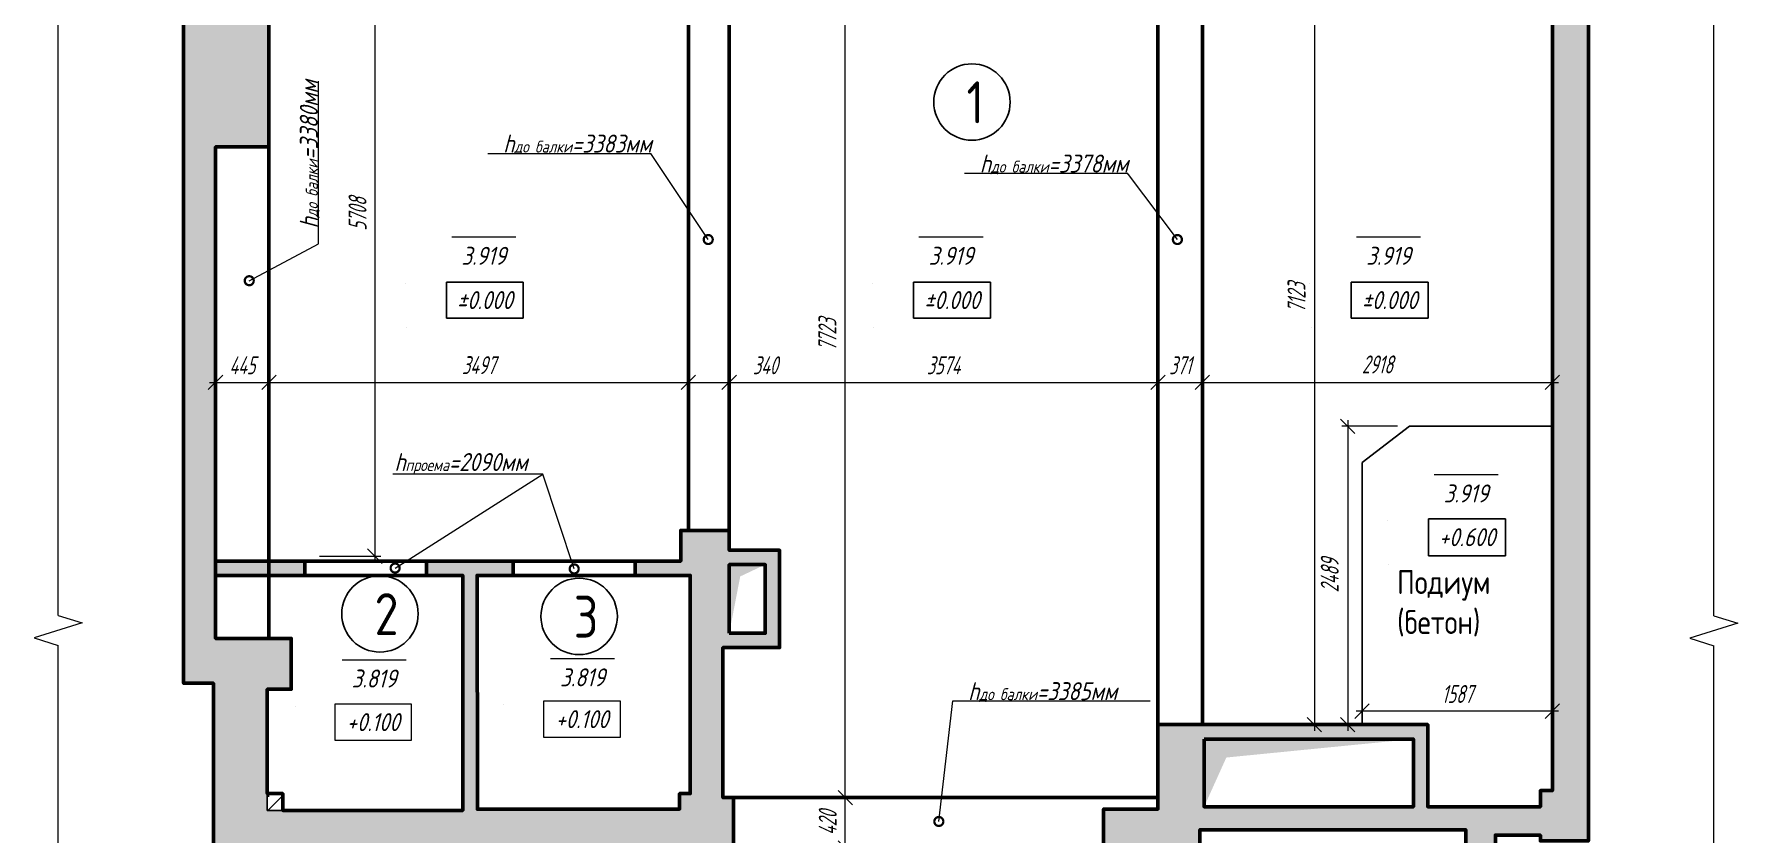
# Model space of a CAD drawing. Header units: millimetres. Extents: x -85477 to 745244, y -3684 to 128206.
# Drawn here: x 614063 to 628268, y 78347 to 85019 of the extents above; entities that cross this region are included whole.
import ezdxf
from ezdxf import colors
from ezdxf.entities.mleader import LeaderData, LeaderLine
from ezdxf.math import Vec2, Vec3

# ---------------------------------------------------------------- set-up
doc = ezdxf.new("R2010")
doc.units = ezdxf.units.MM
for name, color, linetype, lineweight in [('РАЗМЕРЫ', 5, 'Continuous', 15), ('СТЕНЫ 01', 7, 'Continuous', 50), ('ТЕКСТ', 106, 'Continuous', 20)]:
    doc.layers.add(name, color=color, linetype=linetype, lineweight=lineweight)
doc.layers.add('ШТРИХОВКА', color=3, linetype='Continuous', transparency=0.5)
doc.styles.add('06', font='romans.shx', dxfattribs={"width": 0.6, "oblique": 10})
doc.styles.add('ism - 01', font='simplex.shx', dxfattribs={"width": 0.62, "oblique": 15, "height": 150})
doc.styles.add('ism - 02', font='simplex.shx', dxfattribs={"width": 0.8, "oblique": 15, "height": 150})
doc.styles.add('TITLE', font='romant.shx', dxfattribs={"width": 0.8})
doc.dimstyles.new('ism - 01', dxfattribs={"dimtxt": 150, "dimasz": 120, "dimexe": 50, "dimexo": 100, "dimgap": 65, "dimtad": 1, "dimdec": 0, "dimtxsty": 'ism - 01', "dimblk": 'OBLIQUE', "dimcen": 0, "dimdle": 50, "dimadec": 0, "dimazin": 0, "dimtfac": 1, "dimtdec": 0, "dimtmove": 0, "dimatfit": 3, "dimldrblk": 'OBLIQUE', "dimfxl": 1, "dimlwd": -1, "dimlwe": -1, "dimarcsym": 0})
doc.dimstyles.new('ism - 02', dxfattribs={"dimtxt": 150, "dimasz": 120, "dimexe": 50, "dimexo": 100, "dimgap": 65, "dimtad": 1, "dimdec": 0, "dimtxsty": 'ism - 01', "dimblk": 'OBLIQUE', "dimcen": 0, "dimdle": 50, "dimadec": 0, "dimazin": 0, "dimtfac": 1, "dimtdec": 0, "dimtmove": 1, "dimatfit": 3, "dimldrblk": 'OBLIQUE', "dimfxl": 1, "dimlwd": -1, "dimlwe": -1, "dimarcsym": 0})
doc.dimstyles.new('M_100', dxfattribs={"dimscale": 100, "dimtxt": 3, "dimasz": 2, "dimexe": 2, "dimexo": 1, "dimgap": 1, "dimtad": 1, "dimdec": 0, "dimzin": 1, "dimdsep": 46, "dimtxsty": '06', "dimblk1": 'OBLIQUE', "dimblk2": 'OBLIQUE', "dimsah": 1, "dimcen": 0, "dimdle": 2, "dimadec": 0, "dimazin": 0, "dimtfac": 1, "dimtdec": 0, "dimtmove": 1, "dimatfit": 3, "dimldrblk": 'OBLIQUE', "dimfxl": 1, "dimtolj": 1, "dimtzin": 0, "dimarcsym": 0})

# ---------------------------------------------------------------- blocks, each defined once
blk = doc.blocks.new('_DotSmall')
at = {"color": 0, "linetype": 'ByBlock', "const_width": 0.5}
blk.add_lwpolyline([(-0.0625, 0, 1), (0.0625, 0, 1)], format="xyb", close=True, dxfattribs=at)
blk = doc.blocks.new('*D521')
at = {"layer": 'Defpoints', "color": 0}
for p in [(621061, 82575), (621061, 82575), (621061, 82531)]:
    blk.add_point(p, dxfattribs=at)
at = {"layer": 'РАЗМЕРЫ', "color": 0, "lineweight": -2, "ltscale": 75}
for p, q in [((621396, 82950), (621396, 82650)), ((621061, 82575), (621061, 82575))]:
    blk.add_line(p, q, dxfattribs=at)
at = {"layer": 'РАЗМЕРЫ', "color": 0, "insert": (621716, 82800), "char_height": 150, "attachment_point": 5, "style": 'ism - 02', "bg_fill": 3, "box_fill_scale": 1.1, "bg_fill_color": 256, "bg_fill_true_color": 13158600, "bg_fill_transparency": 0}
blk.add_mtext('\\A1;%%P0.000', dxfattribs=at)
at = {"layer": 'РАЗМЕРЫ', "color": 0, "lineweight": -2, "ltscale": 75}
for p, q in [((622036, 82950), (621396, 82950)), ((622036, 82650), (622036, 82950)), ((621396, 82650), (622036, 82650))]:
    blk.add_line(p, q, dxfattribs=at)
blk = doc.blocks.new('_None')
blk = doc.blocks.new('_Oblique')
at = {"color": 0, "lineweight": -2}
blk.add_line((-0.5, -0.5), (0.5, 0.5), dxfattribs=at)
blk = doc.blocks.new('*U125')
at = {"layer": 'РАЗМЕРЫ', "color": 0, "ltscale": 100}
for p, q in [((0, -11842.5), (0, 200)), ((200, -11905), (-200, -12030)), ((0, -11842.5), (200, -11905)), ((-200, -12030), (0, -12092.5)), ((0, -24135), (0, -12092.5))]:
    blk.add_line(p, q, dxfattribs=at)
blk = doc.blocks.new('*D994')
at = {"layer": 'Defpoints', "color": 0}
for p in [(616021, 82113), (615576, 81795), (616021, 81795)]:
    blk.add_point(p, dxfattribs=at)
at = {"layer": 'РАЗМЕРЫ', "color": 0}
for p, q in [((615526, 82113), (616071, 82113)), ((615576, 81895), (615576, 82163)), ((616021, 81895), (616021, 82163))]:
    blk.add_line(p, q, dxfattribs=at)
at = {"layer": 'РАЗМЕРЫ', "color": 0, "xscale": 120, "yscale": 120, "zscale": 120, "rotation": 180}
blk.add_blockref('_Oblique', (615576, 82113), dxfattribs=at)
at = {"layer": 'РАЗМЕРЫ', "color": 0, "xscale": 120, "yscale": 120, "zscale": 120}
blk.add_blockref('_Oblique', (616021, 82113), dxfattribs=at)
at = {"layer": 'РАЗМЕРЫ', "color": 0, "insert": (615799, 82256), "char_height": 150, "attachment_point": 5, "style": 'ism - 01'}
blk.add_mtext('445', dxfattribs=at)
blk = doc.blocks.new('*D995')
at = {"layer": 'Defpoints', "color": 0}
for p in [(619518, 82113), (616021, 81795), (619518, 81684)]:
    blk.add_point(p, dxfattribs=at)
at = {"layer": 'РАЗМЕРЫ', "color": 0}
for p, q in [((615971, 82113), (619568, 82113)), ((616021, 81895), (616021, 82163)), ((619518, 81784), (619518, 82163))]:
    blk.add_line(p, q, dxfattribs=at)
at = {"layer": 'РАЗМЕРЫ', "color": 0, "xscale": 120, "yscale": 120, "zscale": 120, "rotation": 180}
blk.add_blockref('_Oblique', (616021, 82113), dxfattribs=at)
at = {"layer": 'РАЗМЕРЫ', "color": 0, "xscale": 120, "yscale": 120, "zscale": 120}
blk.add_blockref('_Oblique', (619518, 82113), dxfattribs=at)
at = {"layer": 'РАЗМЕРЫ', "color": 0, "insert": (617770, 82257), "char_height": 150, "attachment_point": 5, "style": 'ism - 01'}
blk.add_mtext('3497', dxfattribs=at)
blk = doc.blocks.new('*D996')
at = {"layer": 'Defpoints', "color": 0}
for p in [(619858, 82113), (619518, 81684), (619858, 81748)]:
    blk.add_point(p, dxfattribs=at)
at = {"layer": 'РАЗМЕРЫ', "color": 0}
for p, q in [((619468, 82113), (619858, 82113)), ((619518, 81784), (619518, 82163)), ((619858, 81848), (619858, 82163)), ((619858, 82113), (620339, 82113))]:
    blk.add_line(p, q, dxfattribs=at)
at = {"layer": 'РАЗМЕРЫ', "color": 0, "xscale": 120, "yscale": 120, "zscale": 120, "rotation": 180}
blk.add_blockref('_Oblique', (619518, 82113), dxfattribs=at)
at = {"layer": 'РАЗМЕРЫ', "color": 0, "xscale": 120, "yscale": 120, "zscale": 120}
blk.add_blockref('_Oblique', (619858, 82113), dxfattribs=at)
at = {"layer": 'РАЗМЕРЫ', "color": 0, "insert": (620159, 82256), "char_height": 150, "attachment_point": 5, "style": 'ism - 01'}
blk.add_mtext('340', dxfattribs=at)
blk = doc.blocks.new('*D997')
at = {"layer": 'Defpoints', "color": 0}
for p in [(623432, 82113), (623432, 81740), (619858, 81613)]:
    blk.add_point(p, dxfattribs=at)
at = {"layer": 'РАЗМЕРЫ', "color": 0}
for p, q in [((619808, 82113), (623482, 82113)), ((619858, 81713), (619858, 82163)), ((623432, 81840), (623432, 82163))]:
    blk.add_line(p, q, dxfattribs=at)
at = {"layer": 'РАЗМЕРЫ', "color": 0, "xscale": 120, "yscale": 120, "zscale": 120, "rotation": 180}
blk.add_blockref('_Oblique', (619858, 82113), dxfattribs=at)
at = {"layer": 'РАЗМЕРЫ', "color": 0, "xscale": 120, "yscale": 120, "zscale": 120}
blk.add_blockref('_Oblique', (623432, 82113), dxfattribs=at)
at = {"layer": 'РАЗМЕРЫ', "color": 0, "insert": (621645, 82256), "char_height": 150, "attachment_point": 5, "style": 'ism - 01'}
blk.add_mtext('3574', dxfattribs=at)
blk = doc.blocks.new('*D998')
at = {"layer": 'Defpoints', "color": 0}
for p in [(623803, 82113), (623432, 81748), (623803, 81748)]:
    blk.add_point(p, dxfattribs=at)
at = {"layer": 'РАЗМЕРЫ', "color": 0}
for p, q in [((623382, 82113), (623853, 82113)), ((623432, 81848), (623432, 82163)), ((623803, 81848), (623803, 82163))]:
    blk.add_line(p, q, dxfattribs=at)
at = {"layer": 'РАЗМЕРЫ', "color": 0, "xscale": 120, "yscale": 120, "zscale": 120, "rotation": 180}
blk.add_blockref('_Oblique', (623432, 82113), dxfattribs=at)
at = {"layer": 'РАЗМЕРЫ', "color": 0, "xscale": 120, "yscale": 120, "zscale": 120}
blk.add_blockref('_Oblique', (623803, 82113), dxfattribs=at)
at = {"layer": 'РАЗМЕРЫ', "color": 0, "insert": (623618, 82256), "char_height": 150, "attachment_point": 5, "style": 'ism - 01'}
blk.add_mtext('371', dxfattribs=at)
blk = doc.blocks.new('*D999')
at = {"layer": 'Defpoints', "color": 0}
for p in [(626721, 82113), (623803, 81748), (626721, 81748)]:
    blk.add_point(p, dxfattribs=at)
at = {"layer": 'РАЗМЕРЫ', "color": 0}
for p, q in [((623753, 82113), (626771, 82113)), ((623803, 81848), (623803, 82163)), ((626721, 81848), (626721, 82163))]:
    blk.add_line(p, q, dxfattribs=at)
at = {"layer": 'РАЗМЕРЫ', "color": 0, "xscale": 120, "yscale": 120, "zscale": 120, "rotation": 180}
blk.add_blockref('_Oblique', (623803, 82113), dxfattribs=at)
at = {"layer": 'РАЗМЕРЫ', "color": 0, "xscale": 120, "yscale": 120, "zscale": 120}
blk.add_blockref('_Oblique', (626721, 82113), dxfattribs=at)
at = {"layer": 'РАЗМЕРЫ', "color": 0, "insert": (625262, 82263), "char_height": 150, "attachment_point": 5, "style": 'ism - 01'}
blk.add_mtext('2918', dxfattribs=at)
blk = doc.blocks.new('*D1009')
at = {"layer": 'Defpoints', "color": 0}
for p in [(620826, 78649), (621256, 78649), (621256, 78229)]:
    blk.add_point(p, dxfattribs=at)
at = {"layer": 'РАЗМЕРЫ', "color": 0}
for p, q in [((620826, 78179), (620826, 78699)), ((621156, 78649), (620776, 78649)), ((621156, 78229), (620776, 78229))]:
    blk.add_line(p, q, dxfattribs=at)
at = {"layer": 'РАЗМЕРЫ', "color": 0, "xscale": 120, "yscale": 120, "zscale": 120}
for p, rotation in [((620826, 78649), 90), ((620826, 78229), 270)]:
    blk.add_blockref('_Oblique', p, dxfattribs=dict(at, rotation=rotation))
at = {"layer": 'РАЗМЕРЫ', "color": 0, "insert": (620680, 78439), "char_height": 150, "attachment_point": 5, "rotation": 90, "style": 'ism - 01'}
blk.add_mtext('420', dxfattribs=at)
blk = doc.blocks.new('*D1010')
at = {"layer": 'Defpoints', "color": 0}
for p in [(620826, 86372), (621256, 86372), (621256, 78649)]:
    blk.add_point(p, dxfattribs=at)
at = {"layer": 'РАЗМЕРЫ', "color": 0}
for p, q in [((621156, 86372), (620776, 86372)), ((620826, 78599), (620826, 86422)), ((621156, 78649), (620776, 78649))]:
    blk.add_line(p, q, dxfattribs=at)
at = {"layer": 'РАЗМЕРЫ', "color": 0, "xscale": 120, "yscale": 120, "zscale": 120}
for p, rotation in [((620826, 86372), 90), ((620826, 78649), 270)]:
    blk.add_blockref('_Oblique', p, dxfattribs=dict(at, rotation=rotation))
at = {"layer": 'РАЗМЕРЫ', "color": 0, "insert": (620677, 82511), "char_height": 150, "attachment_point": 5, "rotation": 90, "style": 'ism - 01'}
blk.add_mtext('7723', dxfattribs=at)
blk = doc.blocks.new('*D1016')
at = {"layer": 'Defpoints', "color": 0}
for p in [(616344, 86372), (616344, 80664), (616904, 80664)]:
    blk.add_point(p, dxfattribs=at)
at = {"layer": 'РАЗМЕРЫ', "color": 0}
for p, q in [((616444, 86372), (616954, 86372)), ((616904, 86422), (616904, 80614)), ((616444, 80664), (616954, 80664))]:
    blk.add_line(p, q, dxfattribs=at)
at = {"layer": 'РАЗМЕРЫ', "color": 0, "xscale": 120, "yscale": 120, "zscale": 120}
for p, rotation in [((616904, 86372), 90), ((616904, 80664), 270)]:
    blk.add_blockref('_Oblique', p, dxfattribs=dict(at, rotation=rotation))
at = {"layer": 'РАЗМЕРЫ', "color": 0, "insert": (616760, 83518), "char_height": 150, "attachment_point": 5, "rotation": 90, "style": 'ism - 01'}
blk.add_mtext('5708', dxfattribs=at)
blk = doc.blocks.new('*D1019')
at = {"layer": 'Defpoints', "color": 0}
for p in [(625244, 86381), (624737, 79258), (625682, 79258)]:
    blk.add_point(p, dxfattribs=at)
at = {"layer": 'РАЗМЕРЫ', "color": 0}
for p, q in [((625144, 86381), (624687, 86381)), ((624737, 86431), (624737, 79208)), ((625582, 79258), (624687, 79258))]:
    blk.add_line(p, q, dxfattribs=at)
at = {"layer": 'РАЗМЕРЫ', "color": 0, "xscale": 120, "yscale": 120, "zscale": 120}
for p, rotation in [((624737, 86381), 90), ((624737, 79258), 270)]:
    blk.add_blockref('_Oblique', p, dxfattribs=dict(at, rotation=rotation))
at = {"layer": 'РАЗМЕРЫ', "color": 0, "insert": (624588, 82820), "char_height": 150, "attachment_point": 5, "rotation": 90, "style": 'ism - 01'}
blk.add_mtext('7123', dxfattribs=at)
blk = doc.blocks.new('*D1160')
at = {"layer": 'Defpoints', "color": 0}
for p in [(624709, 82575), (624709, 82575), (624709, 82531)]:
    blk.add_point(p, dxfattribs=at)
at = {"layer": 'РАЗМЕРЫ', "color": 0, "lineweight": -2, "ltscale": 75}
for p, q in [((625044, 82950), (625044, 82650)), ((624709, 82575), (624709, 82575))]:
    blk.add_line(p, q, dxfattribs=at)
at = {"layer": 'РАЗМЕРЫ', "color": 0, "insert": (625364, 82800), "char_height": 150, "attachment_point": 5, "style": 'ism - 02', "bg_fill": 3, "box_fill_scale": 1.1, "bg_fill_color": 256, "bg_fill_true_color": 13158600, "bg_fill_transparency": 0}
blk.add_mtext('\\A1;%%P0.000', dxfattribs=at)
at = {"layer": 'РАЗМЕРЫ', "color": 0, "lineweight": -2, "ltscale": 75}
for p, q in [((625684, 82950), (625044, 82950)), ((625684, 82650), (625684, 82950)), ((625044, 82650), (625684, 82650))]:
    blk.add_line(p, q, dxfattribs=at)
blk = doc.blocks.new('*D1162')
at = {"layer": 'Defpoints', "color": 0}
for p in [(617166, 82575), (617166, 82575), (617166, 82531)]:
    blk.add_point(p, dxfattribs=at)
at = {"layer": 'РАЗМЕРЫ', "color": 0, "lineweight": -2, "ltscale": 75}
for p, q in [((617501, 82950), (617501, 82650)), ((617166, 82575), (617166, 82575))]:
    blk.add_line(p, q, dxfattribs=at)
at = {"layer": 'РАЗМЕРЫ', "color": 0, "insert": (617821, 82800), "char_height": 150, "attachment_point": 5, "style": 'ism - 02', "bg_fill": 3, "box_fill_scale": 1.1, "bg_fill_color": 256, "bg_fill_true_color": 13158600, "bg_fill_transparency": 0}
blk.add_mtext('\\A1;%%P0.000', dxfattribs=at)
at = {"layer": 'РАЗМЕРЫ', "color": 0, "lineweight": -2, "ltscale": 75}
for p, q in [((618141, 82950), (617501, 82950)), ((618141, 82650), (618141, 82950)), ((617501, 82650), (618141, 82650))]:
    blk.add_line(p, q, dxfattribs=at)
blk = doc.blocks.new('*D1176')
at = {"layer": 'Defpoints', "color": 0}
for p in [(625355, 80592), (625355, 80592), (625355, 80549)]:
    blk.add_point(p, dxfattribs=at)
at = {"layer": 'РАЗМЕРЫ', "color": 0, "lineweight": -2, "ltscale": 75}
for p, q in [((625689, 80976), (625689, 80667)), ((625355, 80592), (625355, 80592))]:
    blk.add_line(p, q, dxfattribs=at)
at = {"layer": 'РАЗМЕРЫ', "color": 0, "insert": (626010, 80822), "char_height": 150, "attachment_point": 5, "style": 'ism - 02', "bg_fill": 3, "box_fill_scale": 1.1, "bg_fill_color": 256, "bg_fill_true_color": 13158600, "bg_fill_transparency": 0}
blk.add_mtext('\\A1;+0.600', dxfattribs=at)
at = {"layer": 'РАЗМЕРЫ', "color": 0, "lineweight": -2, "ltscale": 75}
for p, q in [((626331, 80976), (625689, 80976)), ((626331, 80667), (626331, 80976)), ((625689, 80667), (626331, 80667))]:
    blk.add_line(p, q, dxfattribs=at)
blk = doc.blocks.new('*D1178')
at = {"layer": 'Defpoints', "color": 0}
for p in [(625134, 79371), (625134, 79258), (626721, 78708)]:
    blk.add_point(p, dxfattribs=at)
at = {"layer": 'РАЗМЕРЫ', "color": 0}
for p, q in [((625134, 79358), (625134, 79421)), ((626721, 78808), (626721, 79421)), ((626771, 79371), (625084, 79371))]:
    blk.add_line(p, q, dxfattribs=at)
at = {"layer": 'РАЗМЕРЫ', "color": 0, "xscale": 120, "yscale": 120, "zscale": 120, "rotation": 180}
blk.add_blockref('_Oblique', (625134, 79371), dxfattribs=at)
at = {"layer": 'РАЗМЕРЫ', "color": 0, "xscale": 120, "yscale": 120, "zscale": 120}
blk.add_blockref('_Oblique', (626721, 79371), dxfattribs=at)
at = {"layer": 'РАЗМЕРЫ', "color": 0, "insert": (625928, 79514), "char_height": 150, "attachment_point": 5, "style": 'ism - 01'}
blk.add_mtext('1587', dxfattribs=at)
blk = doc.blocks.new('*D1180')
at = {"layer": 'Defpoints', "color": 0}
for p in [(625529, 81748), (625015, 79258), (625682, 79258)]:
    blk.add_point(p, dxfattribs=at)
at = {"layer": 'РАЗМЕРЫ', "color": 0}
for p, q in [((625429, 81748), (624965, 81748)), ((625015, 81798), (625015, 79208)), ((625582, 79258), (624965, 79258))]:
    blk.add_line(p, q, dxfattribs=at)
at = {"layer": 'РАЗМЕРЫ', "color": 0, "xscale": 120, "yscale": 120, "zscale": 120}
for p, rotation in [((625015, 81748), 90), ((625015, 79258), 270)]:
    blk.add_blockref('_Oblique', p, dxfattribs=dict(at, rotation=rotation))
at = {"layer": 'РАЗМЕРЫ', "color": 0, "insert": (624865, 80503), "char_height": 150, "attachment_point": 5, "rotation": 90, "style": 'ism - 01'}
blk.add_mtext('2489', dxfattribs=at)

msp = doc.modelspace()

# ---------------------------------------------------------------- hatches: boundary and pattern name
at = {"layer": 'ШТРИХОВКА', "true_color": 0x000000}
h = msp.add_hatch(dxfattribs=at)
h.set_pattern_fill('ANSI35', color=18, scale=25)
h.paths.add_polyline_path([(619858.5, 80021.3), (620158.5, 80021.3), (620158.5, 80593.3), (619858.5, 80593.3)], flags=16)
h.paths.add_polyline_path([(616231.5, 76160.3), (615947.5, 76160.3), (615947.5, 75600.3), (616231.5, 75600.3)], flags=16)
h.paths.add_polyline_path([(614263.4, 68894.3), (615258.5, 68894.3), (615258.5, 75600.3), (615558.5, 75600.3), (615558.5, 79603.3), (615309.5, 79603.3), (615309.5, 91189.3), (614263.4, 91189.4), (614263.4, 91609.4), (616861.5, 91609.4), (616861.5, 91189.3), (615709.5, 91189.3), (615709.5, 86690.3), (616066.5, 86690.3), (616066.5, 86047.3), (616166.5, 86047.3), (616166.5, 85233.3), (616021.5, 85233.3), (616021.5, 84078.3), (615576.5, 84078.3), (615576.5, 80623.3), (616321.5, 80623.3), (616321.5, 80503.3), (615576.5, 80503.3), (615576.5, 79978.3), (616207, 79978.3), (616207, 79553.3), (616006.6, 79553.3), (616006.6, 78543.3), (617636.6, 78543.3), (617636.6, 80503.3), (617335.5, 80503.3), (617335.5, 80623.3), (618057.8, 80623.3), (618057.8, 80503.3), (617756.6, 80503), (617758.6, 78553.6), (619444.4, 78554.1), (619444.5, 78683.8), (619534.1, 78683.3), (619534.1, 80503), (619454.5, 80503), (619454.5, 80503.3), (619074.5, 80503.3), (619074.5, 80623.3), (619454.5, 80623.3), (619454.5, 80878.3), (619858.5, 80878.3), (619858.5, 80713.3), (620278.5, 80713.3), (620278.5, 79901.3), (619805.5, 79901.3), (619805.5, 78649.3), (619895.5, 78649.3), (619895.5, 78229.3), (615947.5, 78229.3), (615947.5, 76280.3), (616351.5, 76280.3), (616351.5, 75480.3), (616153.5, 75480.3), (616153.5, 75210.3), (615558.5, 75210.3), (615558.5, 70568.3), (615996.5, 70568.3), (615996.5, 69418.3), (616146.5, 69418.3), (616146.5, 68894.3), (616436.5, 68894.3), (616436.5, 68360.3), (614263.4, 68360.3)])
at = {"layer": 'ШТРИХОВКА', "true_color": 0x636466}
h = msp.add_hatch(color=251, dxfattribs=at)
h.dxf.hatch_style = 1
h.paths.add_polyline_path([(619858.5, 80021.3), (619950.4, 80494.8), (620158.5, 80593.3), (619858.5, 80593.3)])
h = msp.add_hatch(color=251, dxfattribs=at)
h.dxf.hatch_style = 1
h.paths.add_polyline_path([(623817.5, 78573.3), (624002.7, 78984.1), (625562.5, 79138.3), (623817.5, 79138.3)])
at = {"layer": 'ШТРИХОВКА', "true_color": 0x000000}
h = msp.add_hatch(dxfattribs=at)
h.set_pattern_fill('ANSI35', color=18, scale=25)
h.paths.add_polyline_path([(616006.6, 78543.3), (616136.6, 78543.3), (616136.6, 78683.3), (616006.6, 78683.3)])

# ---------------------------------------------------------------- linework, layer by layer
for p, q in [((625529.1, 81747.6), (625134, 81445.4)), ((626721.5, 81747.6), (625529.1, 81747.6)), ((625134, 81445.4), (625134.5, 79258.3))]:
    msp.add_line(p, q)
for centre in [(621882.1, 84451.8), (616946.9, 80182.5), (618607.5, 80161.1)]:
    msp.add_circle(centre, 318.6)
at = {"layer": 'РАЗМЕРЫ'}
for p, q in [((616242.3, 79413.6), (616242.3, 79413.6)), ((617980.5, 79423.5), (617980.5, 79423.5))]:
    msp.add_line(p, q, dxfattribs=at)
at = {"layer": 'РАЗМЕРЫ', "ltscale": 75}
for p, q in [((616570.5, 79429.4), (616570.5, 79129.4)), ((617210.7, 79129.4), (617210.7, 79429.4)), ((618311.3, 79454.1), (618311.3, 79154.1)), ((618951.4, 79154.1), (618951.4, 79454.1))]:
    msp.add_line(p, q, dxfattribs=at)
at = {"layer": 'РАЗМЕРЫ', "color": 0, "ltscale": 0.5}
for points in [[(615558.5, 75600.3), (615558.5, 79603.3), (615309.5, 79603.3), (615309.5, 91189.3)], [(616021.5, 85233.3), (616021.5, 84078.3), (615576.5, 84078.3), (615576.5, 80623.3), (616321.5, 80623.3), (616321.5, 80503.3), (615576.5, 80503.3), (615576.5, 79978.3), (616207, 79978.3), (616207, 79553.3), (616006.6, 79553.3), (616006.6, 78543.3), (617636.6, 78543.3), (617636.6, 80503.3), (617335.5, 80503.3), (617335.5, 80623.3), (618057.8, 80623.3), (618057.8, 80503.3), (617756.6, 80503), (617758.6, 78553.6), (619444.4, 78554.1), (619444.5, 78683.8), (619534.1, 78683.3), (619534.1, 80503), (619454.5, 80503), (619454.5, 80503.3), (619074.5, 80503.3), (619074.5, 80623.3), (619454.5, 80623.3), (619454.5, 80878.3), (619858.5, 80878.3), (619858.5, 80713.3), (620278.5, 80713.3), (620278.5, 79901.3), (619805.5, 79901.3), (619805.5, 78649.3), (619895.5, 78649.3), (619895.5, 78229.3)]]:
    msp.add_lwpolyline(points, dxfattribs=at)
at = {"layer": 'СТЕНЫ 01'}
for points in [[(614263.4, 68894.3), (615258.5, 68894.3), (615258.5, 75600.3), (615558.5, 75600.3), (615558.5, 79603.3), (615309.5, 79603.3), (615309.5, 91189.3), (614263.4, 91189.4)], [(628067.6, 68897.9), (626213.5, 68902.8), (626213.5, 75274.3), (626145, 75274.3), (626145, 75850.3), (626246.5, 75850.3), (626246.5, 78336.8), (626621.4, 78335.9), (626621.4, 78288.3), (627021.5, 78288.3), (627021.5, 91189.3), (628067.6, 91189.3)], [(616021.5, 85233.3), (616021.5, 84078.3), (615576.5, 84078.3), (615576.5, 80623.3), (616321.5, 80623.3), (616321.5, 80503.3), (615576.5, 80503.3), (615576.5, 79978.3), (616207, 79978.3), (616207, 79553.3), (616006.6, 79553.3), (616006.6, 78683.3), (616136.6, 78683.3), (616136.6, 78543.3), (617636.6, 78543.3), (617636.6, 80503.3), (617335.5, 80503.3), (617335.5, 80623.3), (618057.8, 80623.3), (618057.8, 80503.3), (617756.6, 80503.3), (617758.7, 78552.8), (619444.5, 78554.5), (619444.5, 78683.3), (619534.1, 78683.3), (619534.1, 80503), (619454.5, 80503), (619454.5, 80503.3), (619074.5, 80503.3), (619074.5, 80623.3), (619454.5, 80623.3), (619454.5, 80878.3), (619858.5, 80878.3), (619858.5, 80713.3), (620278.5, 80713.3), (620278.5, 79901.3), (619805.5, 79901.3), (619805.5, 78649.3), (619895.5, 78649.3), (619895.5, 78229.3)], [(623782.5, 78259.3), (623782.5, 78381.3), (625998, 78381.3), (625995.8, 76831.2)]]:
    msp.add_lwpolyline(points, dxfattribs=at)
for points in [[(619518.5, 85209.3), (619518.5, 80878.3), (619858.5, 80878.3), (619858.5, 85209.3)], [(615576.5, 84078.3), (615576.5, 79978.3), (616021.5, 79978.3), (616021.5, 84078.3)], [(616321.5, 80503.3), (617335.5, 80503.3), (617335.5, 80623.3), (616321.5, 80623.3)], [(618057.8, 80503.3), (619074.5, 80503.3), (619074.5, 80623.3), (618057.8, 80623.3)], [(619858.5, 80021.3), (620158.5, 80021.3), (620158.5, 80593.3), (619858.5, 80593.3)], [(623817.5, 79138.3), (625562.5, 79138.3), (625562.5, 78573.3), (623817.5, 78573.3)]]:
    msp.add_lwpolyline(points, close=True, dxfattribs=at)
at = {"layer": 'ТЕКСТ', "color": 0}
for p, q in [((615857, 82961.5), (616435, 83270.1)), ((618566.1, 80557.5), (618304.3, 81349))]:
    msp.add_line(p, q, dxfattribs=at)
at = {"layer": 'ШТРИХОВКА', "color": 18, "true_color": 0x000000}
msp.add_lwpolyline([(616006.6, 78543.3), (616136.6, 78543.3), (616136.6, 78683.3), (616006.6, 78683.3)], close=True, dxfattribs=at)

# ---------------------------------------------------------------- block references
at = {"layer": 'РАЗМЕРЫ', "color": 0}
for p in [(614263.4, 92011.4), (628067.6, 92009.3)]:
    msp.add_blockref('*U125', p, dxfattribs=at)
at = {"layer": 'ТЕКСТ', "color": 0, "xscale": 150, "yscale": 150, "zscale": 150}
for p, rotation in [((619683.5, 83305.1), 222.0429218730419), ((623594.8, 83305.1), 222.0429218730419), ((615857, 82961.5), 222.0429218730419), ((617073.4, 80564.5), 247.9752586731956), ((618566.1, 80557.5), 247.9752586731956)]:
    msp.add_blockref('_DotSmall', p, dxfattribs=dict(at, rotation=rotation))

# ---------------------------------------------------------------- texts
at = {"color": 0, "lineweight": 25, "char_height": 350, "attachment_point": 1, "style": 'TITLE'}
for s, insert in [('1', (621837.1, 84624.4)), ('2', (616901.9, 80355.1)), ('3', (618562.4, 80333.8))]:
    msp.add_mtext_dynamic_manual_height_columns(s, width=6363.628, gutter_width=1500, heights=[0], dxfattribs=dict(at, insert=insert)).dxf.set("width", 4666.331)
at = {"layer": 'РАЗМЕРЫ', "insert": (621707.3, 83169.4), "char_height": 150, "attachment_point": 5, "style": 'ism - 02', "bg_fill": 3, "box_fill_scale": 1.1, "bg_fill_color": 256, "bg_fill_true_color": 13158600, "bg_fill_transparency": 0}
msp.add_mtext('\\A1;3.919', dxfattribs=at)

# ---------------------------------------------------------------- dimensions: what is measured, and where the dimension line sits
at = {"layer": 'РАЗМЕРЫ'}
for base, p1, p2, picture, middle in [((616903.5, 80664.2), (616344, 86372.3), (616344, 80664.2), '*D1016', (616760.4, 83518.3)), ((624736.5, 79258.3), (625244.5, 86381.3), (625682.5, 79258.3), '*D1019', (624587.6, 82819.8)), ((620825.7, 78649.3), (621256.4, 78229.3), (621256.4, 78649.3), '*D1009', (620679.9, 78439.3))]:
    dim = msp.add_linear_dim(base=base, p1=p1, p2=p2, angle=90, dimstyle='ism - 01', override={"dimlfac": 1, "dimtxsty": 'ism - 01', "dimtolj": 0}, dxfattribs=at)
    dim.commit()
    dim.dimension.update_dxf_attribs({"geometry": picture, "text_midpoint": middle})
at = {"layer": 'РАЗМЕРЫ', "ltscale": 75}
dim = msp.add_linear_dim(base=(621061.2, 82574.5), p1=(621061.2, 82574.5), p2=(621061.2, 82531.1), angle=180, text='%%P0.000', dimstyle='M_100', override={"dimscale": 75, "dimasz": 0, "dimgap": -1, "dimlfac": 1, "dimtxsty": 'ism - 02', "dimblk1": 'None', "dimblk2": 'None', "dimsah": 1, "dimdle": 0, "dimse1": 1, "dimse2": 1, "dimsd1": 1, "dimsd2": 1, "dimfxl": 0, "dimtfill": 1, "dimtolj": 1}, dxfattribs=at)
dim.commit()
dim.dimension.update_dxf_attribs({"geometry": '*D521', "text_midpoint": (621716.4, 82574.5), "dimtype": 160})
at = {"layer": 'РАЗМЕРЫ'}
for base, p1, p2, dimstyle, picture, middle in [((616021.5, 82112.6), (615576.5, 81795.2), (616021.5, 81795.2), 'ism - 01', '*D994', (615799, 82255.8)), ((619518.5, 82112.6), (616021.5, 81795.2), (619518.5, 81684.1), 'ism - 01', '*D995', (617770, 82257)), ((619858.5, 82112.6), (619518.5, 81684.1), (619858.5, 81747.6), 'ism - 01', '*D996', (620158.6, 82255.8)), ((623432.5, 82112.6), (619858.5, 81612.6), (623432.5, 81739.6), 'ism - 01', '*D997', (621645.5, 82255.8)), ((623803.5, 82112.6), (623432.5, 81747.6), (623803.5, 81747.6), 'ism - 01', '*D998', (623618, 82255.8)), ((626721.5, 82112.6), (623803.5, 81747.6), (626721.5, 81747.6), 'ism - 01', '*D999', (625262.5, 82262.8)), ((625134.5, 79370.9), (626721.5, 78708.3), (625134.5, 79258.3), 'ism - 02', '*D1178', (625928, 79514.1))]:
    dim = msp.add_linear_dim(base=base, p1=p1, p2=p2, dimstyle=dimstyle, override={"dimlfac": 1, "dimtxsty": 'ism - 01', "dimtolj": 0}, dxfattribs=at)
    dim.commit()
    dim.dimension.update_dxf_attribs({"geometry": picture, "text_midpoint": middle})

# ---------------------------------------------------------------- leaders
at = {"layer": 'ТЕКСТ', "color": 0}
ml = msp.add_multileader_mtext('Standard', dxfattribs=at)
ml.set_content('h{\\H0.66667x;до балки}=3385мм', style='ism - 02')
ml.set_leader_properties(linetype='ByLayer', lineweight=-1)
ml.set_arrow_properties(name='DOTSMALL')
ml.build(insert=Vec2(0, 0))
ml.multileader.update_dxf_attribs({"text_left_attachment_type": 6, "text_right_attachment_type": 6, "arrow_head_size": 150})
ctx = ml.context
ctx.base_point, ctx.char_height, ctx.arrow_head_size, ctx.plane_origin = Vec3(557114.2, 79429.1), 150, 150, Vec3(620343.4, 77142.5)
ctx.left_attachment, ctx.right_attachment = 6, 6
notes = []
notes.append((ctx, [(0, (1, 1, 0), (621722.9, 79456.2), (1, 0), 125.7, [(0, [(621605.9, 78450.7)], 0, [])])]))
ctx.mtext.insert, ctx.mtext.flow_direction = Vec3(621850.6, 79612.4), 5
ctx.mtext.has_bg_fill, ctx.mtext.bg_color, ctx.mtext.bg_scale_factor, ctx.mtext.bg_transparency, ctx.mtext.use_window_bg_color = 1, -1073741824, 1.1, 0, 1
for ctx, leaders in notes:
    for number, flags, end, landing, length, lines in leaders:
        leader = LeaderData()
        leader.index, (leader.has_last_leader_line, leader.has_dogleg_vector, leader.attachment_direction) = number, flags
        leader.last_leader_point, leader.dogleg_vector, leader.dogleg_length = Vec3(end), Vec3(landing), length
        for number, points, colour, breaks in lines:
            line = LeaderLine()
            line.index, line.vertices, line.color, line.breaks = number, Vec3.list(points), colors.encode_raw_color(colour), breaks
            leader.lines.append(line)
        ctx.leaders.append(leader)

# ---------------------------------------------------------------- next in the draw order: hatches: boundary and pattern name
at = {"layer": 'ШТРИХОВКА', "true_color": 0x000000}
h = msp.add_hatch(dxfattribs=at)
h.set_pattern_fill('ANSI35', color=18, scale=25)
h.paths.add_polyline_path([(623817.5, 79138.3), (625562.5, 79138.3), (625562.5, 78573.3), (623817.5, 78573.3)], flags=16)
h.paths.add_polyline_path([(628067.6, 68897.9), (628067.6, 68358.3), (625631.5, 68358.3), (625631.5, 68898.3), (625913.5, 68898.3), (625913.5, 75274.3), (626023.5, 75274.3), (626023.5, 75850.3), (623830.5, 75850.3), (623830.5, 76524.3), (623134.5, 76524.3), (623134.5, 76027.3), (622734.5, 76027.3), (622734.5, 76834.3), (622979.5, 76834.3), (622979.5, 77019.3), (623119.5, 77019.3), (623119.5, 76869.3), (623164.5, 76869.3), (623164.5, 76741.3), (624287.5, 76741.3), (624287.5, 76581.3), (624029.5, 76581.3), (624029.5, 76031.3), (625994.5, 76031.2), (625994.5, 76581.5), (625550, 76581), (625550, 76831.5), (625995.8, 76831.2), (625998, 78381.3), (623782.5, 78381.3), (623782.5, 78259.3), (623114.5, 78259.3), (623114.5, 78029.3), (622979.5, 78029.3), (622979.5, 78553.3), (623432.5, 78553.3), (623432.5, 79258.3), (625682.5, 79258.3), (625682.5, 78573.3), (626621.5, 78573.3), (626621.5, 78708.3), (626721.5, 78708.3), (626721.5, 86108.3), (626663.5, 86108.3), (626663.5, 86738.3), (626686.5, 86738.3), (626686.5, 91173.3), (626288.5, 91173.3), (626288.5, 91609.3), (628067.6, 91609.3), (628067.6, 91189.3), (627021.5, 91189.3), (627021.5, 78288.3), (626621.4, 78288.3), (626621.4, 78335.9), (626246.5, 78336.8), (626246.5, 75850.3), (626145, 75850.3), (626145, 75274.3), (626213.5, 75274.3), (626213.5, 68902.8)])

# ---------------------------------------------------------------- next in the draw order: linework, layer by layer
at = {"layer": 'РАЗМЕРЫ'}
for p, q in [((621974.2, 83323.7), (621440.5, 83323.7)), ((621052.2, 82940), (621052.2, 82940))]:
    msp.add_line(p, q, dxfattribs=at)
at = {"layer": 'СТЕНЫ 01'}
msp.add_lwpolyline([(628067.6, 91609.3), (626288.5, 91609.3), (626288.5, 91173.3), (626686.5, 91173.3), (626686.5, 86738.3), (626663.5, 86738.3), (626663.5, 86108.3), (626721.5, 86108.3), (626721.5, 78708.3), (626621.5, 78708.3), (626621.5, 78573.3), (625682.5, 78573.3), (625682.5, 79258.3), (623432.5, 79258.3), (623432.5, 78553.3), (622979.5, 78553.3), (622979.5, 78029.3)], dxfattribs=at)
for points in [[(623432.5, 85211.3), (623432.5, 79258.3), (623803.5, 79258.3), (623803.5, 85211.3)], [(619895.5, 78649.3), (623432.5, 78649.3), (623432.5, 78553.3), (622979.5, 78553.3), (622979.5, 78229.3), (619895.5, 78229.3)]]:
    msp.add_lwpolyline(points, close=True, dxfattribs=at)

# ---------------------------------------------------------------- next in the draw order: texts
at = {"layer": 'РАЗМЕРЫ', "char_height": 150, "attachment_point": 5, "style": 'ism - 02', "bg_fill": 3, "box_fill_scale": 1.1, "bg_fill_color": 256, "bg_fill_true_color": 13158600, "bg_fill_transparency": 0}
for s, insert in [('\\A1;3.919', (617812.2, 83169.4)), ('\\A1;3.819', (616897.5, 79643)), ('\\A1;3.819', (618635.7, 79652.9)), ('{\\A1;+0.100}', (616890.6, 79279.4)), ('{\\A1;+0.100}', (618631.4, 79304.1))]:
    msp.add_mtext(s, dxfattribs=dict(at, insert=insert))
at = {"layer": 'ТЕКСТ', "color": 0, "insert": (616278.8, 83397.8), "char_height": 150, "attachment_point": 1, "rotation": 90, "style": 'ism - 02', "bg_fill": 3, "box_fill_scale": 1.1, "bg_fill_color": 256, "bg_fill_transparency": 0}
msp.add_mtext('h{\\H0.66667x;до балки}=3380мм', dxfattribs=at)
at = {"layer": 'ТЕКСТ', "color": 0, "char_height": 150, "style": 'ism - 02', "bg_fill": 3, "box_fill_scale": 1.1, "bg_fill_color": 256, "bg_fill_transparency": 0}
for s, insert, attachment_point in [('h{\\H0.66667x;до балки}=3383мм', (617974.4, 84180.3), 1), ('h{\\H0.66667x;проема}=2090мм', (618176.6, 81524), 3)]:
    msp.add_mtext(s, dxfattribs=dict(at, insert=insert, attachment_point=attachment_point))

# ---------------------------------------------------------------- next in the draw order: dimensions: what is measured, and where the dimension line sits
at = {"layer": 'РАЗМЕРЫ'}
dim = msp.add_linear_dim(base=(620825.7, 86372.3), p1=(621256.4, 78649.3), p2=(621256.4, 86372.3), angle=90, dimstyle='ism - 01', override={"dimlfac": 1, "dimtxsty": 'ism - 01', "dimtolj": 0}, dxfattribs=at)
dim.commit()
dim.dimension.update_dxf_attribs({"geometry": '*D1010', "text_midpoint": (620676.8, 82510.8)})
at = {"layer": 'РАЗМЕРЫ', "ltscale": 75}
dim = msp.add_linear_dim(base=(617166, 82574.5), p1=(617166, 82574.5), p2=(617166, 82531.1), angle=180, text='%%P0.000', dimstyle='M_100', override={"dimscale": 75, "dimasz": 0, "dimgap": -1, "dimlfac": 1, "dimtxsty": 'ism - 02', "dimblk1": 'None', "dimblk2": 'None', "dimsah": 1, "dimdle": 0, "dimse1": 1, "dimse2": 1, "dimsd1": 1, "dimsd2": 1, "dimfxl": 0, "dimtfill": 1, "dimtolj": 1}, dxfattribs=at)
dim.commit()
dim.dimension.update_dxf_attribs({"geometry": '*D1162', "text_midpoint": (617821.2, 82574.5), "dimtype": 160})

# ---------------------------------------------------------------- next in the draw order: linework, layer by layer
at = {"layer": 'РАЗМЕРЫ'}
for p, q in [((618079, 83323.7), (617545.3, 83323.7)), ((617157, 82940), (617157, 82940)), ((617164.4, 79797.3), (616630.6, 79797.3)), ((618902.6, 79807.2), (618368.8, 79807.2))]:
    msp.add_line(p, q, dxfattribs=at)
at = {"layer": 'РАЗМЕРЫ', "ltscale": 75}
for p, q in [((617210.7, 79429.4), (616570.5, 79429.4)), ((618951.4, 79454.1), (618311.3, 79454.1)), ((616570.5, 79129.4), (617210.7, 79129.4)), ((618311.3, 79154.1), (618951.4, 79154.1))]:
    msp.add_line(p, q, dxfattribs=at)
at = {"layer": 'ТЕКСТ', "color": 0}
for p, q in [((616435, 83395.8), (616435, 84627.2)), ((617846.7, 84024.1), (617972.4, 84024.1)), ((617972.4, 84024.1), (619203.8, 84024.1)), ((619683.5, 83305.1), (619203.8, 84024.1)), ((616435, 83270.1), (616435, 83395.8)), ((618178.6, 81349), (617053.3, 81349)), ((617073.4, 80564.5), (618304.3, 81349)), ((618304.3, 81349), (618178.6, 81349))]:
    msp.add_line(p, q, dxfattribs=at)

# ---------------------------------------------------------------- next in the draw order: texts
at = {"layer": 'РАЗМЕРЫ', "char_height": 150, "attachment_point": 5, "style": 'ism - 02', "bg_fill": 3, "box_fill_scale": 1.1, "bg_fill_color": 256, "bg_fill_true_color": 13158600, "bg_fill_transparency": 0}
for insert in [(625354.7, 83169.4), (626001.1, 81187.1)]:
    msp.add_mtext('\\A1;3.919', dxfattribs=dict(at, insert=insert))
at = {"layer": 'ТЕКСТ', "color": 0, "insert": (621947.6, 84013.6), "char_height": 150, "attachment_point": 1, "style": 'ism - 02', "bg_fill": 3, "box_fill_scale": 1.1, "bg_fill_color": 256, "bg_fill_transparency": 0}
msp.add_mtext('h{\\H0.66667x;до балки}=3378мм', dxfattribs=at)

# ---------------------------------------------------------------- next in the draw order: dimensions: what is measured, and where the dimension line sits
at = {"layer": 'РАЗМЕРЫ', "ltscale": 75}
for base, p1, p2, text, picture, middle in [((624708.6, 82574.5), (624708.6, 82574.5), (624708.6, 82531.1), '%%P0.000', '*D1160', (625363.8, 82574.5)), ((625354.9, 80592.3), (625354.9, 80592.3), (625354.9, 80548.9), '+0.600', '*D1176', (626010.1, 80592.3))]:
    dim = msp.add_linear_dim(base=base, p1=p1, p2=p2, angle=180, text=text, dimstyle='M_100', override={"dimscale": 75, "dimasz": 0, "dimgap": -1, "dimlfac": 1, "dimtxsty": 'ism - 02', "dimblk1": 'None', "dimblk2": 'None', "dimsah": 1, "dimdle": 0, "dimse1": 1, "dimse2": 1, "dimsd1": 1, "dimsd2": 1, "dimfxl": 0, "dimtfill": 1, "dimtolj": 1}, dxfattribs=at)
    dim.commit()
    dim.dimension.update_dxf_attribs({"geometry": picture, "text_midpoint": middle, "dimtype": 160})

# ---------------------------------------------------------------- next in the draw order: linework, layer by layer
at = {"layer": 'РАЗМЕРЫ'}
for p, q in [((625621.6, 83323.7), (625087.8, 83323.7)), ((624699.6, 82940), (624699.6, 82940)), ((626268, 81341.5), (625734.2, 81341.5)), ((625345.9, 80957.8), (625345.9, 80957.8))]:
    msp.add_line(p, q, dxfattribs=at)
at = {"layer": 'ТЕКСТ', "color": 0}
for p, q in [((621819.9, 83857.4), (621945.6, 83857.4)), ((621945.6, 83857.4), (623180, 83857.4)), ((623594.8, 83305.1), (623180, 83857.4))]:
    msp.add_line(p, q, dxfattribs=at)

# ---------------------------------------------------------------- next in the draw order: texts
at = {"color": 0, "lineweight": 25, "insert": (625426, 80547.5), "char_height": 250, "attachment_point": 1, "style": 'TITLE'}
msp.add_mtext_dynamic_manual_height_columns('{\\H0.8x;Подиум \\P(бетон)}', width=6363.628, gutter_width=1500, heights=[0], dxfattribs=at).dxf.set("width", 8338.603)

# ---------------------------------------------------------------- next in the draw order: dimensions: what is measured, and where the dimension line sits
at = {"layer": 'РАЗМЕРЫ'}
dim = msp.add_linear_dim(base=(625015.4, 79258.3), p1=(625529.1, 81747.6), p2=(625682.5, 79258.3), angle=90, dimstyle='ism - 02', override={"dimlfac": 1, "dimtxsty": 'ism - 01', "dimtolj": 0}, dxfattribs=at)
dim.commit()
dim.dimension.update_dxf_attribs({"geometry": '*D1180', "text_midpoint": (624865.2, 80503)})

doc.saveas('drawing.dxf')
